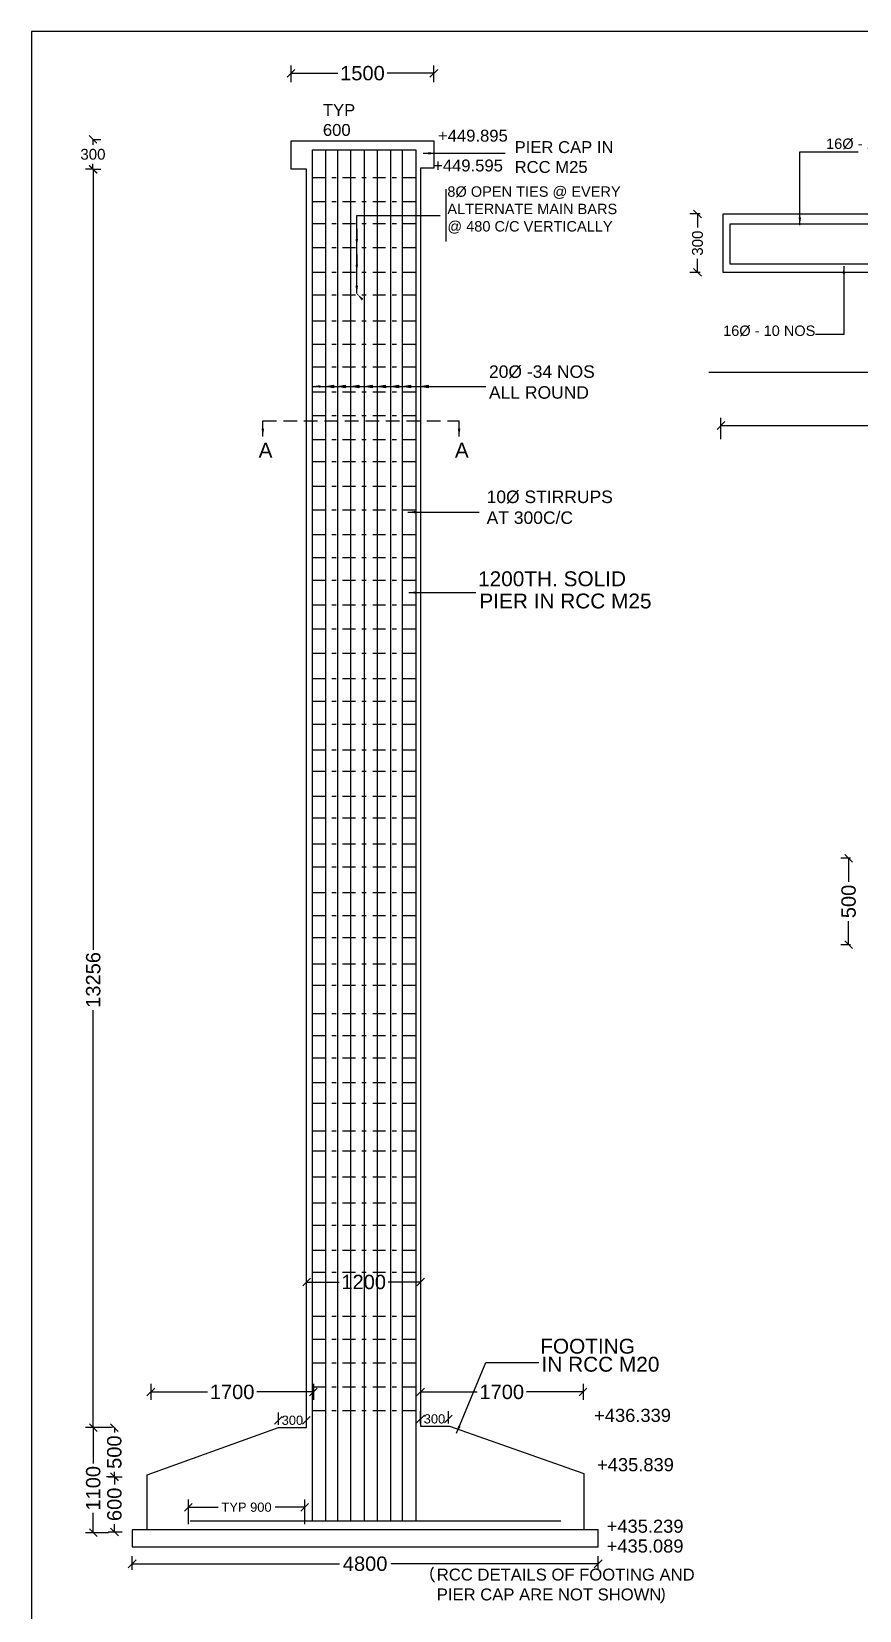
# Model space of a CAD drawing. Header units: inches. Extents: x 19306 to 19400.3, y 18779.3 to 18840.9.
# Drawn here: x 19305.98 to 19325.19, y 18804.22 to 18840.88 of the extents above; entities that cross this region are included whole.
import ezdxf

# ---------------------------------------------------------------- set-up
doc = ezdxf.new("R2010")
doc.units = ezdxf.units.IN
doc.header["$MEASUREMENT"] = 0
doc.linetypes.add('DASHDOT', pattern=[1, 0.5, -0.25, 0, -0.25])
doc.linetypes.add('HIDDEN', pattern=[9.525, 6.35, -3.175])
for name, color, linetype in [('DIMENSION', 255, 'Continuous'), ('DRAWING', 2, 'Continuous'), ('HATCH', 7, 'Continuous'), ('TEXT', 255, 'Continuous')]:
    doc.layers.add(name, color=color, linetype=linetype)
doc.styles.get("Standard").update_dxf_attribs({"font": 'arial.ttf'})
doc.dimstyles.get("Standard").update_dxf_attribs({"dimtxt": 0.18, "dimasz": 0.18, "dimexe": 0.18, "dimexo": 0.0625, "dimgap": 0.09, "dimtad": 0, "dimtih": 1, "dimtoh": 1, "dimdec": 4, "dimzin": 0, "dimdsep": 46, "dimtxsty": 'Standard', "dimblk": 'OBLIQUE', "dimcen": 0.09, "dimadec": 0, "dimazin": 0, "dimtfac": 1, "dimtdec": 4, "dimtofl": 0, "dimtmove": 0, "dimatfit": 3, "dimfxl": 1, "dimtolj": 1, "dimtzin": 0, "dimarcsym": 0})

# ---------------------------------------------------------------- blocks, each defined once
blk = doc.blocks.new('_Oblique')
at = {"color": 0, "linetype": 'ByBlock', "lineweight": -2}
blk.add_line((-0.5, -0.5), (0.5, 0.5), dxfattribs=at)
blk = doc.blocks.new('*D28')
at = {"layer": 'Defpoints', "color": 0, "transparency": 16777216}
for p in [(19312.36, 18811.751), (19315.009, 18811.84), (19315.009, 18811.751)]:
    blk.add_point(p, dxfattribs=at)
at = {"layer": 'DIMENSION', "color": 0, "lineweight": -2, "transparency": 16777216}
for p, q in [((19312.36, 18811.813), (19312.36, 18812.02)), ((19315.009, 18811.813), (19315.009, 18812.02)), ((19312.36, 18811.84), (19313.113, 18811.84)), ((19315.009, 18811.84), (19314.256, 18811.84))]:
    blk.add_line(p, q, dxfattribs=at)
at = {"layer": 'DIMENSION', "color": 0, "lineweight": -2, "transparency": 16777216, "xscale": 0.18, "yscale": 0.18, "zscale": 0.18, "rotation": 180}
blk.add_blockref('_Oblique', (19312.36, 18811.84), dxfattribs=at)
at = {"layer": 'DIMENSION', "color": 0, "lineweight": -2, "transparency": 16777216, "xscale": 0.18, "yscale": 0.18, "zscale": 0.18}
blk.add_blockref('_Oblique', (19315.009, 18811.84), dxfattribs=at)
at = {"layer": 'DIMENSION', "color": 0, "transparency": 16777216, "insert": (19313.685, 18811.84), "char_height": 0.3333, "attachment_point": 5}
blk.add_mtext('\\A1;1200', dxfattribs=at)
blk = doc.blocks.new('*D29')
at = {"layer": 'Defpoints', "color": 0, "transparency": 16777216}
for p in [(19312.317, 18806.612), (19309.615, 18806.156), (19312.317, 18806.156)]:
    blk.add_point(p, dxfattribs=at)
at = {"layer": 'DIMENSION', "color": 0, "lineweight": -2, "transparency": 16777216}
for p, q in [((19309.615, 18806.219), (19309.615, 18806.792)), ((19312.317, 18806.219), (19312.317, 18806.792)), ((19309.615, 18806.612), (19310.304, 18806.612)), ((19312.317, 18806.612), (19311.628, 18806.612))]:
    blk.add_line(p, q, dxfattribs=at)
at = {"layer": 'DIMENSION', "color": 0, "lineweight": -2, "transparency": 16777216, "xscale": 0.18, "yscale": 0.18, "zscale": 0.18, "rotation": 180}
blk.add_blockref('_Oblique', (19309.615, 18806.612), dxfattribs=at)
at = {"layer": 'DIMENSION', "color": 0, "lineweight": -2, "transparency": 16777216, "xscale": 0.18, "yscale": 0.18, "zscale": 0.18}
blk.add_blockref('_Oblique', (19312.317, 18806.612), dxfattribs=at)
at = {"layer": 'DIMENSION', "color": 0, "transparency": 16777216, "insert": (19310.966, 18806.612), "char_height": 0.21429, "attachment_point": 5}
blk.add_mtext('\\A1;TYP 900', dxfattribs=at)
blk = doc.blocks.new('*D30')
at = {"layer": 'Defpoints', "color": 0, "transparency": 16777216}
for p in [(19308.31, 18805.094), (19319.129, 18805.299), (19319.129, 18805.094)]:
    blk.add_point(p, dxfattribs=at)
at = {"layer": 'DIMENSION', "color": 0, "lineweight": -2, "transparency": 16777216}
for p, q in [((19308.31, 18805.156), (19308.31, 18805.479)), ((19319.129, 18805.156), (19319.129, 18805.479)), ((19308.31, 18805.299), (19313.125, 18805.299)), ((19319.129, 18805.299), (19314.313, 18805.299))]:
    blk.add_line(p, q, dxfattribs=at)
at = {"layer": 'DIMENSION', "color": 0, "lineweight": -2, "transparency": 16777216, "xscale": 0.18, "yscale": 0.18, "zscale": 0.18, "rotation": 180}
blk.add_blockref('_Oblique', (19308.31, 18805.299), dxfattribs=at)
at = {"layer": 'DIMENSION', "color": 0, "lineweight": -2, "transparency": 16777216, "xscale": 0.18, "yscale": 0.18, "zscale": 0.18}
blk.add_blockref('_Oblique', (19319.129, 18805.299), dxfattribs=at)
at = {"layer": 'DIMENSION', "color": 0, "transparency": 16777216, "insert": (19313.719, 18805.299), "char_height": 0.3333, "attachment_point": 5}
blk.add_mtext('\\A1;4800', dxfattribs=at)
blk = doc.blocks.new('*D31')
at = {"layer": 'Defpoints', "color": 0, "transparency": 16777216}
for p in [(19315.005, 18809.54), (19318.778, 18809.54), (19318.778, 18809.288)]:
    blk.add_point(p, dxfattribs=at)
at = {"layer": 'DIMENSION', "color": 0, "lineweight": -2, "transparency": 16777216}
for p, q in [((19315.005, 18809.477), (19315.005, 18809.108)), ((19318.778, 18809.477), (19318.778, 18809.108)), ((19315.005, 18809.288), (19316.32, 18809.288)), ((19318.778, 18809.288), (19317.463, 18809.288))]:
    blk.add_line(p, q, dxfattribs=at)
at = {"layer": 'DIMENSION', "color": 0, "lineweight": -2, "transparency": 16777216, "xscale": 0.18, "yscale": 0.18, "zscale": 0.18, "rotation": 180}
blk.add_blockref('_Oblique', (19315.005, 18809.288), dxfattribs=at)
at = {"layer": 'DIMENSION', "color": 0, "lineweight": -2, "transparency": 16777216, "xscale": 0.18, "yscale": 0.18, "zscale": 0.18}
blk.add_blockref('_Oblique', (19318.778, 18809.288), dxfattribs=at)
at = {"layer": 'DIMENSION', "color": 0, "transparency": 16777216, "insert": (19316.891, 18809.288), "char_height": 0.3333, "attachment_point": 5}
blk.add_mtext('\\A1;1700', dxfattribs=at)
blk = doc.blocks.new('*D32')
at = {"layer": 'Defpoints', "color": 0, "transparency": 16777216}
for p in [(19308.744, 18809.54), (19312.517, 18809.54), (19312.517, 18809.288)]:
    blk.add_point(p, dxfattribs=at)
at = {"layer": 'DIMENSION', "color": 0, "lineweight": -2, "transparency": 16777216}
for p, q in [((19308.744, 18809.477), (19308.744, 18809.108)), ((19312.517, 18809.477), (19312.517, 18809.108)), ((19308.744, 18809.288), (19310.059, 18809.288)), ((19312.517, 18809.288), (19311.202, 18809.288))]:
    blk.add_line(p, q, dxfattribs=at)
at = {"layer": 'DIMENSION', "color": 0, "lineweight": -2, "transparency": 16777216, "xscale": 0.18, "yscale": 0.18, "zscale": 0.18, "rotation": 180}
blk.add_blockref('_Oblique', (19308.744, 18809.288), dxfattribs=at)
at = {"layer": 'DIMENSION', "color": 0, "lineweight": -2, "transparency": 16777216, "xscale": 0.18, "yscale": 0.18, "zscale": 0.18}
blk.add_blockref('_Oblique', (19312.517, 18809.288), dxfattribs=at)
at = {"layer": 'DIMENSION', "color": 0, "transparency": 16777216, "insert": (19310.631, 18809.288), "char_height": 0.3333, "attachment_point": 5}
blk.add_mtext('\\A1;1700', dxfattribs=at)
blk = doc.blocks.new('*D33')
at = {"layer": 'Defpoints', "color": 0, "transparency": 16777216}
for p in [(19307.408, 18808.461), (19307.823, 18808.461), (19307.823, 18806.021)]:
    blk.add_point(p, dxfattribs=at)
at = {"layer": 'DIMENSION', "color": 0, "lineweight": -2, "transparency": 16777216}
for p, q in [((19307.76, 18808.461), (19307.228, 18808.461)), ((19307.408, 18808.461), (19307.408, 18807.624)), ((19307.408, 18806.021), (19307.408, 18806.481)), ((19307.76, 18806.021), (19307.228, 18806.021))]:
    blk.add_line(p, q, dxfattribs=at)
at = {"layer": 'DIMENSION', "color": 0, "lineweight": -2, "transparency": 16777216, "xscale": 0.18, "yscale": 0.18, "zscale": 0.18}
for p, rotation in [((19307.408, 18808.461), 90), ((19307.408, 18806.021), 270)]:
    blk.add_blockref('_Oblique', p, dxfattribs=dict(at, rotation=rotation))
at = {"layer": 'DIMENSION', "color": 0, "transparency": 16777216, "insert": (19307.408, 18807.052), "char_height": 0.3333, "attachment_point": 5, "rotation": 90}
blk.add_mtext('\\A1;1100', dxfattribs=at)
blk = doc.blocks.new('*D34')
at = {"layer": 'Defpoints', "color": 0, "transparency": 16777216}
for p in [(19307.695, 18807.32), (19307.9, 18807.32), (19307.695, 18806.038)]:
    blk.add_point(p, dxfattribs=at)
at = {"layer": 'DIMENSION', "color": 0, "lineweight": -2, "transparency": 16777216}
for p, q in [((19307.757, 18807.32), (19308.08, 18807.32)), ((19307.9, 18807.32), (19307.9, 18807.138)), ((19307.9, 18806.038), (19307.9, 18806.22)), ((19307.757, 18806.038), (19308.08, 18806.038))]:
    blk.add_line(p, q, dxfattribs=at)
at = {"layer": 'DIMENSION', "color": 0, "lineweight": -2, "transparency": 16777216, "xscale": 0.18, "yscale": 0.18, "zscale": 0.18}
for p, rotation in [((19307.9, 18807.32), 90), ((19307.9, 18806.038), 270)]:
    blk.add_blockref('_Oblique', p, dxfattribs=dict(at, rotation=rotation))
at = {"layer": 'DIMENSION', "color": 0, "transparency": 16777216, "insert": (19307.9, 18806.679), "char_height": 0.3333, "attachment_point": 5, "rotation": 90}
blk.add_mtext('\\A1;600', dxfattribs=at)
blk = doc.blocks.new('*D35')
at = {"layer": 'Defpoints', "color": 0, "transparency": 16777216}
for p in [(19307.897, 18808.461), (19307.919, 18808.461), (19307.919, 18807.32)]:
    blk.add_point(p, dxfattribs=at)
at = {"layer": 'DIMENSION', "color": 0, "lineweight": -2, "transparency": 16777216}
for p, q in [((19307.856, 18808.461), (19307.717, 18808.461)), ((19307.897, 18808.461), (19307.897, 18808.349)), ((19307.856, 18807.32), (19307.717, 18807.32)), ((19307.897, 18807.32), (19307.897, 18807.433))]:
    blk.add_line(p, q, dxfattribs=at)
at = {"layer": 'DIMENSION', "color": 0, "lineweight": -2, "transparency": 16777216, "xscale": 0.18, "yscale": 0.18, "zscale": 0.18}
for p, rotation in [((19307.897, 18808.461), 90), ((19307.897, 18807.32), 270)]:
    blk.add_blockref('_Oblique', p, dxfattribs=dict(at, rotation=rotation))
at = {"layer": 'DIMENSION', "color": 0, "transparency": 16777216, "insert": (19307.897, 18807.891), "char_height": 0.3333, "attachment_point": 5, "rotation": 90}
blk.add_mtext('\\A1;500', dxfattribs=at)
blk = doc.blocks.new('*D36')
at = {"layer": 'Defpoints', "color": 0, "transparency": 16777216}
for p in [(19307.408, 18837.678), (19307.455, 18837.678), (19307.455, 18808.461)]:
    blk.add_point(p, dxfattribs=at)
at = {"layer": 'DIMENSION', "color": 0, "lineweight": -2, "transparency": 16777216}
for p, q in [((19307.393, 18837.678), (19307.228, 18837.678)), ((19307.408, 18837.678), (19307.408, 18819.558)), ((19307.408, 18808.461), (19307.408, 18818.155)), ((19307.393, 18808.461), (19307.228, 18808.461))]:
    blk.add_line(p, q, dxfattribs=at)
at = {"layer": 'DIMENSION', "color": 0, "lineweight": -2, "transparency": 16777216, "xscale": 0.18, "yscale": 0.18, "zscale": 0.18}
for p, rotation in [((19307.408, 18837.678), 90), ((19307.408, 18808.461), 270)]:
    blk.add_blockref('_Oblique', p, dxfattribs=dict(at, rotation=rotation))
at = {"layer": 'DIMENSION', "color": 0, "transparency": 16777216, "insert": (19307.408, 18818.856), "char_height": 0.3333, "attachment_point": 5, "rotation": 90}
blk.add_mtext('\\A1;13256', dxfattribs=at)
blk = doc.blocks.new('*D37')
at = {"layer": 'Defpoints', "color": 0, "transparency": 16777216}
for p in [(19307.346, 18838.373), (19307.4, 18838.373), (19307.346, 18837.678)]:
    blk.add_point(p, dxfattribs=at)
at = {"layer": 'DIMENSION', "color": 0, "lineweight": -2, "transparency": 16777216}
for p, q in [((19307.4, 18838.373), (19307.4, 18838.243)), ((19307.408, 18838.373), (19307.58, 18838.373)), ((19307.4, 18837.678), (19307.4, 18837.808)), ((19307.408, 18837.678), (19307.58, 18837.678))]:
    blk.add_line(p, q, dxfattribs=at)
at = {"layer": 'DIMENSION', "color": 0, "lineweight": -2, "transparency": 16777216, "xscale": 0.18, "yscale": 0.18, "zscale": 0.18}
for p, rotation in [((19307.4, 18838.373), 90), ((19307.4, 18837.678), 270)]:
    blk.add_blockref('_Oblique', p, dxfattribs=dict(at, rotation=rotation))
at = {"layer": 'DIMENSION', "color": 0, "transparency": 16777216, "insert": (19307.4, 18838.025), "char_height": 0.25, "attachment_point": 5}
blk.add_mtext('\\A1;300', dxfattribs=at)
blk = doc.blocks.new('*D38')
at = {"layer": 'Defpoints', "color": 0, "transparency": 16777216}
for p in [(19315.314, 18839.908), (19312, 18839.639), (19315.314, 18839.639)]:
    blk.add_point(p, dxfattribs=at)
at = {"layer": 'DIMENSION', "color": 0, "lineweight": -2, "transparency": 16777216}
for p, q in [((19312, 18839.701), (19312, 18840.088)), ((19312, 18839.908), (19313.086, 18839.908)), ((19315.314, 18839.908), (19314.229, 18839.908)), ((19315.314, 18839.701), (19315.314, 18840.088))]:
    blk.add_line(p, q, dxfattribs=at)
at = {"layer": 'DIMENSION', "color": 0, "lineweight": -2, "transparency": 16777216, "xscale": 0.18, "yscale": 0.18, "zscale": 0.18, "rotation": 180}
blk.add_blockref('_Oblique', (19312, 18839.908), dxfattribs=at)
at = {"layer": 'DIMENSION', "color": 0, "lineweight": -2, "transparency": 16777216, "xscale": 0.18, "yscale": 0.18, "zscale": 0.18}
blk.add_blockref('_Oblique', (19315.314, 18839.908), dxfattribs=at)
at = {"layer": 'DIMENSION', "color": 0, "transparency": 16777216, "insert": (19313.657, 18839.908), "char_height": 0.3333, "attachment_point": 5}
blk.add_mtext('\\A1;1500', dxfattribs=at)
blk = doc.blocks.new('*D39')
at = {"layer": 'Defpoints', "color": 0, "transparency": 16777216}
for p in [(19321.563, 18836.642), (19321.436, 18835.284), (19321.563, 18835.284)]:
    blk.add_point(p, dxfattribs=at)
at = {"layer": 'DIMENSION', "color": 0, "lineweight": -2, "transparency": 16777216}
for p, q in [((19321.501, 18836.642), (19321.256, 18836.642)), ((19321.436, 18836.642), (19321.436, 18836.328)), ((19321.436, 18835.284), (19321.436, 18835.597)), ((19321.501, 18835.284), (19321.256, 18835.284))]:
    blk.add_line(p, q, dxfattribs=at)
at = {"layer": 'DIMENSION', "color": 0, "lineweight": -2, "transparency": 16777216, "xscale": 0.18, "yscale": 0.18, "zscale": 0.18}
for p, rotation in [((19321.436, 18836.642), 90), ((19321.436, 18835.284), 270)]:
    blk.add_blockref('_Oblique', p, dxfattribs=dict(at, rotation=rotation))
at = {"layer": 'DIMENSION', "color": 0, "transparency": 16777216, "insert": (19321.436, 18835.963), "char_height": 0.25, "attachment_point": 5, "rotation": 90}
blk.add_mtext('\\A1;300', dxfattribs=at)
blk = doc.blocks.new('*D40')
at = {"layer": 'Defpoints', "color": 0, "transparency": 16777216}
for p in [(19337.533, 18831.728), (19321.979, 18831.349), (19337.533, 18831.349)]:
    blk.add_point(p, dxfattribs=at)
at = {"layer": 'DIMENSION', "color": 0, "lineweight": -2, "transparency": 16777216}
for p, q in [((19321.979, 18831.411), (19321.979, 18831.908)), ((19321.979, 18831.728), (19329.169, 18831.728)), ((19337.533, 18831.728), (19330.343, 18831.728)), ((19337.533, 18831.411), (19337.533, 18831.908))]:
    blk.add_line(p, q, dxfattribs=at)
at = {"layer": 'DIMENSION', "color": 0, "lineweight": -2, "transparency": 16777216, "xscale": 0.18, "yscale": 0.18, "zscale": 0.18, "rotation": 180}
blk.add_blockref('_Oblique', (19321.979, 18831.728), dxfattribs=at)
at = {"layer": 'DIMENSION', "color": 0, "lineweight": -2, "transparency": 16777216, "xscale": 0.18, "yscale": 0.18, "zscale": 0.18}
blk.add_blockref('_Oblique', (19337.533, 18831.728), dxfattribs=at)
at = {"layer": 'DIMENSION', "color": 0, "transparency": 16777216, "insert": (19329.756, 18831.728), "char_height": 0.3333, "attachment_point": 5}
blk.add_mtext('\\A1;3500', dxfattribs=at)
blk = doc.blocks.new('*D74')
at = {"layer": 'Defpoints', "color": 0, "transparency": 16777216}
for p in [(19325.049, 18821.68), (19324.944, 18819.673), (19325.049, 18819.673)]:
    blk.add_point(p, dxfattribs=at)
at = {"layer": 'DIMENSION', "color": 0, "lineweight": -2, "transparency": 16777216}
for p, q in [((19324.986, 18821.68), (19324.764, 18821.68)), ((19324.944, 18821.68), (19324.944, 18821.134)), ((19324.944, 18819.673), (19324.944, 18820.219)), ((19324.986, 18819.673), (19324.764, 18819.673))]:
    blk.add_line(p, q, dxfattribs=at)
at = {"layer": 'DIMENSION', "color": 0, "lineweight": -2, "transparency": 16777216, "xscale": 0.18, "yscale": 0.18, "zscale": 0.18}
for p, rotation in [((19324.944, 18821.68), 90), ((19324.944, 18819.673), 270)]:
    blk.add_blockref('_Oblique', p, dxfattribs=dict(at, rotation=rotation))
at = {"layer": 'DIMENSION', "color": 0, "transparency": 16777216, "insert": (19324.944, 18820.677), "char_height": 0.3333, "attachment_point": 5, "rotation": 90}
blk.add_mtext('\\A1;500', dxfattribs=at)

msp = doc.modelspace()

# ---------------------------------------------------------------- hatches: boundary and pattern name
at = {"layer": 'DIMENSION'}
for points in [[(19312.98724, 18832.6039), (19312.80595, 18832.63617), (19312.98593, 18832.66712)], [(19313.25672, 18832.60347), (19313.07543, 18832.63574), (19313.25541, 18832.66669)], [(19313.57236, 18832.6039), (19313.39107, 18832.63617), (19313.57105, 18832.66712)], [(19313.88494, 18832.60347), (19313.70365, 18832.63574), (19313.88364, 18832.66669)], [(19314.18846, 18832.6039), (19314.00716, 18832.63617), (19314.18715, 18832.66712)], [(19314.4972, 18832.6039), (19314.3159, 18832.63617), (19314.49589, 18832.66712)], [(19314.7706, 18832.6039), (19314.58931, 18832.63617), (19314.76929, 18832.66712)], [(19315.18603, 18832.60347), (19315.00474, 18832.63574), (19315.18473, 18832.66669)]]:
    msp.add_hatch(color=256, dxfattribs=at).paths.add_polyline_path(points)

# ---------------------------------------------------------------- linework, layer by layer
for p, q in [((19311.70675, 18808.52397), (19311.70675, 18808.81026)), ((19312.35452, 18808.52397), (19312.35452, 18808.81026)), ((19315.00474, 18808.55639), (19315.00474, 18808.84268)), ((19315.65251, 18808.55639), (19315.65251, 18808.84268))]:
    msp.add_line(p, q, dxfattribs=at)
for points in [[(19312.98724, 18832.6039), (19312.80595, 18832.63617), (19312.98593, 18832.66712)], [(19313.25672, 18832.60347), (19313.07543, 18832.63574), (19313.25541, 18832.66669)], [(19313.57236, 18832.6039), (19313.39107, 18832.63617), (19313.57105, 18832.66712)], [(19313.88494, 18832.60347), (19313.70365, 18832.63574), (19313.88364, 18832.66669)], [(19314.18846, 18832.6039), (19314.00716, 18832.63617), (19314.18715, 18832.66712)], [(19314.4972, 18832.6039), (19314.3159, 18832.63617), (19314.49589, 18832.66712)], [(19314.7706, 18832.6039), (19314.58931, 18832.63617), (19314.76929, 18832.66712)], [(19315.18603, 18832.60347), (19315.00474, 18832.63574), (19315.18473, 18832.66669)]]:
    msp.add_lwpolyline(points, close=True, dxfattribs=at)
msp.add_arc((19315.49732, 18805.06309), 0.2555, 142.163172, 229.401836, dxfattribs=at)
at = {"layer": 'DRAWING'}
for points in [[(19400.32843, 18840.87525), (19305.97568, 18840.87525), (19305.97568, 18779.34083), (19400.32843, 18779.34083)], [(19322.02865, 18836.64202), (19337.4477, 18836.64202), (19337.4477, 18835.2836), (19322.02865, 18835.2836)], [(19337.2334, 18836.4033), (19322.18662, 18836.4033), (19322.18662, 18835.48371), (19337.2334, 18835.48371)], [(19308.30961, 18805.69557), (19319.12898, 18805.69557), (19319.12898, 18806.08873), (19308.30961, 18806.08873), (19308.30961, 18805.69557)]]:
    msp.add_lwpolyline(points, close=True, dxfattribs=at)
for points in [[(19308.65785, 18806.08737), (19308.65785, 18807.36142), (19311.70675, 18808.46147), (19312.35452, 18808.46147), (19312.35452, 18837.67773), (19312.0003, 18837.67773), (19312.0003, 18838.33799), (19315.31406, 18838.33799), (19315.31406, 18837.70499), (19315.00474, 18837.70499), (19315.00474, 18808.49389), (19315.67656, 18808.49389), (19318.79684, 18807.39844), (19318.79684, 18806.08873)], [(19312.49506, 18806.29741), (19312.49506, 18838.13026), (19314.89742, 18838.13026), (19314.89742, 18806.29741)], [(19312.80595, 18806.29741), (19312.80595, 18838.13026)], [(19313.08225, 18806.29741), (19313.08225, 18838.13026)], [(19313.39107, 18806.29741), (19313.39107, 18838.13026)], [(19313.70365, 18806.29741), (19313.70365, 18838.13026)], [(19314.00716, 18806.29741), (19314.00716, 18838.13026)], [(19314.3159, 18806.29741), (19314.3159, 18838.13026)], [(19314.58931, 18806.29741), (19314.58931, 18838.13026)], [(19315.59402, 18837.2151), (19315.59402, 18836.00231)], [(19337.86095, 18832.98799), (19334.17656, 18832.98799), (19330.29933, 18832.98799), (19330.29933, 18833.59671), (19329.20406, 18832.42606), (19329.20406, 18832.95638), (19321.69955, 18832.95638)], [(19309.65621, 18806.29741), (19312.49506, 18806.29741), (19312.80595, 18806.29741), (19313.08225, 18806.29741), (19313.39107, 18806.29741), (19313.70365, 18806.29741), (19314.00716, 18806.29741), (19314.3159, 18806.29741), (19314.58931, 18806.29741), (19314.93312, 18806.29741), (19318.2663, 18806.29741)]]:
    msp.add_lwpolyline(points, dxfattribs=at)
at = {"layer": 'DRAWING', "linetype": 'DASHDOT', "ltscale": 0.6}
for points in [[(19312.49506, 18837.48596), (19314.89742, 18837.48596)], [(19312.49506, 18836.93039), (19314.89742, 18836.93039)], [(19312.49506, 18836.42167), (19314.89742, 18836.42167)], [(19312.49506, 18835.86075), (19314.89742, 18835.86075)], [(19312.49506, 18835.28673), (19314.89742, 18835.28673)], [(19312.49506, 18834.76334), (19314.89742, 18834.76334)], [(19312.49506, 18834.16248), (19314.89742, 18834.16248)], [(19312.49506, 18833.61652), (19314.89742, 18833.61652)], [(19312.49506, 18833.093), (19314.89742, 18833.093)], [(19312.49506, 18832.51339), (19314.89742, 18832.51339)], [(19312.49506, 18831.96261), (19314.89742, 18831.96261)], [(19312.49506, 18831.40124), (19314.89742, 18831.40124)], [(19312.49506, 18830.89497), (19314.89742, 18830.89497)], [(19312.49506, 18830.32056), (19314.89742, 18830.32056)], [(19312.49506, 18829.77289), (19314.89742, 18829.77289)], [(19312.49506, 18829.19849), (19314.89742, 18829.19849)], [(19312.49506, 18828.66417), (19314.89742, 18828.66417)], [(19312.49506, 18828.13867), (19314.89742, 18828.13867)], [(19312.49506, 18827.56443), (19314.89742, 18827.56443)], [(19312.49506, 18827.00918), (19314.89742, 18827.00918)], [(19312.49506, 18826.43911), (19314.89742, 18826.43911)], [(19312.49506, 18825.85384), (19314.89742, 18825.85384)], [(19312.49506, 18825.32572), (19314.89742, 18825.32572)], [(19312.49506, 18824.79443), (19314.89742, 18824.79443)], [(19312.49506, 18824.19754), (19314.89742, 18824.19754)], [(19312.49506, 18823.70453), (19314.89742, 18823.70453)], [(19312.49506, 18823.12269), (19314.89742, 18823.12269)], [(19312.49506, 18822.6202), (19314.89742, 18822.6202)], [(19312.49506, 18822.01193), (19314.89742, 18822.01193)], [(19312.49506, 18821.483), (19314.89742, 18821.483)], [(19312.49506, 18820.88794), (19314.89742, 18820.88794)], [(19312.49506, 18820.35009), (19314.89742, 18820.35009)], [(19312.49506, 18819.83708), (19314.89742, 18819.83708)], [(19312.49506, 18819.22681), (19314.89742, 18819.22681)], [(19312.49506, 18818.73176), (19314.89742, 18818.73176)], [(19312.49506, 18818.07727), (19314.89742, 18818.07727)], [(19312.49506, 18817.56675), (19314.89742, 18817.56675)], [(19312.49506, 18817.04315), (19314.89742, 18817.04315)], [(19312.49506, 18816.47736), (19314.89742, 18816.47736)], [(19312.49506, 18815.99609), (19314.89742, 18815.99609)], [(19312.49506, 18815.35213), (19314.89742, 18815.35213)], [(19312.49506, 18814.88656), (19314.89742, 18814.88656)], [(19312.49506, 18814.28496), (19314.89742, 18814.28496)], [(19312.49506, 18813.67978), (19314.89742, 18813.67978)], [(19312.49506, 18813.16339), (19314.89742, 18813.16339)], [(19312.49506, 18812.58279), (19314.89742, 18812.58279)], [(19312.49506, 18812.06676), (19314.89742, 18812.06676)], [(19312.49506, 18811.04859), (19314.89742, 18811.04859)], [(19312.49506, 18810.51605), (19314.89742, 18810.51605)], [(19312.49506, 18809.96582), (19314.89742, 18809.96582)], [(19312.49506, 18809.40548), (19314.89742, 18809.40548)], [(19312.49506, 18808.85527), (19314.89742, 18808.85527)]]:
    msp.add_lwpolyline(points, dxfattribs=at)
at = {"layer": 'DRAWING', "linetype": 'HIDDEN', "ltscale": 0.05}
msp.add_lwpolyline([(19311.34403, 18831.83651), (19315.89962, 18831.83651)], dxfattribs=at)
at = {"layer": 'HATCH'}
msp.add_arc((19320.41066, 18804.57919), 0.2555, 310.598164, 37.836828, dxfattribs=at)

# ---------------------------------------------------------------- block references
at = {"layer": 'DIMENSION', "xscale": 0.18, "yscale": 0.18, "zscale": 0.18, "rotation": 180}
for p in [(19311.70675, 18808.63026), (19315.00474, 18808.66268)]:
    msp.add_blockref('_Oblique', p, dxfattribs=at)
at = {"layer": 'DIMENSION', "xscale": 0.18, "yscale": 0.18, "zscale": 0.18}
for p in [(19312.35452, 18808.63026), (19315.65251, 18808.66268)]:
    msp.add_blockref('_Oblique', p, dxfattribs=at)

# ---------------------------------------------------------------- texts
at = {"layer": 'DIMENSION', "char_height": 0.214286, "attachment_point": 5}
for insert in [(19312.03063, 18808.63026), (19315.32863, 18808.66268)]:
    msp.add_mtext('\\A1;300', dxfattribs=dict(at, insert=insert))
at = {"layer": 'TEXT'}
for s, p in [('1200TH. SOLID', (19316.3411, 18827.99714)), ('PIER IN RCC M25', (19316.37147, 18827.48124)), ('FOOTING', (19317.78401, 18810.17831)), ('IN RCC M20', (19317.81503, 18809.75969))]:
    msp.add_text(s, height=0.3456, dxfattribs=at).set_placement(p)
at = {"layer": 'TEXT', "attachment_point": 1}
for s, insert, char_height, width in [('TYP\\P600', (19312.73836, 18839.19017), 0.27648, 4.7980421), ('+449.895', (19315.41009, 18838.59652), 0.27648, 4.7980421), ('PIER CAP IN\\PRCC M25', (19317.18916, 18838.33103), 0.27648, 4.7980421), ('{\\fArial|b0|i0|c0|p32;16Ø - 10 NOS}', (19324.42054, 18838.39243), 0.24192, 6.398208), ('+449.595', (19315.29688, 18837.90394), 0.27648, 4.7980421), ('{\\fArial|b0|i0|c0|p32;8Ø OPEN TIES @ EVERY \\PALTERNATE MAIN BARS\\P@ 480 C/C VERTICALLY}', (19315.62805, 18837.28127), 0.24192, 6.398208), ('{\\fArial|b0|i0|c0|p32;16Ø - 10 NOS}', (19322.03054, 18834.0505), 0.24192, 6.398208), ('{\\fArial|b0|i0|c0|p32;20Ø -34 NOS\\PALL ROUND}', (19316.59468, 18833.12515), 0.290304, 7.6778496), ('A', (19311.24691, 18831.32663), 0.3456, 1.9336765), ('A', (19315.80249, 18831.32663), 0.3456, 1.9336765), ('{\\fArial|b0|i0|c0|p32;10Ø STIRRUPS\\PAT 300C/C}', (19316.53979, 18830.21815), 0.290304, 7.6778496), ('+436.339', (19319.03537, 18808.89801), 0.304128, 5.2778463), ('+435.839', (19319.10352, 18807.75205), 0.304128, 5.2778463), ('+435.239', (19319.32676, 18806.32381), 0.304128, 5.2778463), ('+435.089', (19319.32676, 18805.86381), 0.304128, 5.2778463), ('RCC DETAILS OF FOOTING AND\\PPIER CAP ARE NOT SHOWN', (19315.38296, 18805.18663), 0.27648, 6.2194834)]:
    msp.add_mtext(s, dxfattribs=dict(at, insert=insert, char_height=char_height, width=width))

# ---------------------------------------------------------------- dimensions: what is measured, and where the dimension line sits
at = {"layer": 'DIMENSION'}
for base, p1, p2, text, override, picture, middle in [((19315.31406, 18839.90771), (19312.0003, 18839.63889), (19315.31406, 18839.63889), '1500', {"dimtxt": 0.333333, "dimblk1": 'Oblique', "dimblk2": 'Oblique', "dimsah": 1}, '*D38', (19313.65718, 18839.90771)), ((19337.53327, 18831.72812), (19321.9786, 18831.3487), (19337.53327, 18831.3487), '3500', {"dimtxt": 0.333333, "dimblk1": 'Oblique', "dimblk2": 'Oblique', "dimsah": 1}, '*D40', (19329.75594, 18831.72812)), ((19315.0095, 18811.83994), (19312.3603, 18811.75096), (19315.0095, 18811.75096), '1200', {"dimtxt": 0.333333, "dimblk1": 'Oblique', "dimblk2": 'Oblique', "dimsah": 1}, '*D28', (19313.6849, 18811.83994)), ((19312.51707, 18809.28789), (19308.74421, 18809.53989), (19312.51707, 18809.53989), '1700', {"dimtxt": 0.333333, "dimblk1": 'Oblique', "dimblk2": 'Oblique', "dimsah": 1}, '*D32', (19310.63064, 18809.28789)), ((19318.77761, 18809.28789), (19315.00474, 18809.53989), (19318.77761, 18809.53989), '1700', {"dimtxt": 0.333333, "dimblk1": 'Oblique', "dimblk2": 'Oblique', "dimsah": 1}, '*D31', (19316.89117, 18809.28789)), ((19312.31722, 18806.61235), (19309.61457, 18806.15625), (19312.31722, 18806.15625), 'TYP 900', {"dimtxt": 0.214286, "dimblk1": 'Oblique', "dimblk2": 'Oblique', "dimsah": 1}, '*D29', (19310.9659, 18806.61235)), ((19319.12898, 18805.29879), (19308.30961, 18805.09385), (19319.12898, 18805.09385), '4800', {"dimtxt": 0.333333, "dimblk1": 'Oblique', "dimblk2": 'Oblique', "dimsah": 1}, '*D30', (19313.7193, 18805.29879))]:
    dim = msp.add_linear_dim(base=base, p1=p1, p2=p2, text=text, dimstyle='Standard', override=override, dxfattribs=at)
    dim.commit()
    dim.dimension.update_dxf_attribs({"geometry": picture, "text_midpoint": middle})
dim = msp.add_linear_dim(base=(19307.39976, 18838.37288), p1=(19307.34586, 18837.67773), p2=(19307.34586, 18838.37288), angle=90, text='300', dimstyle='Standard', override={"dimtxt": 0.25, "dimblk1": 'Oblique', "dimblk2": 'Oblique', "dimsah": 1}, dxfattribs=at)
dim.commit()
dim.dimension.update_dxf_attribs({"geometry": '*D37', "text_midpoint": (19307.39976, 18838.02531)})
for base, p1, p2, text, picture, middle in [((19307.40836, 18837.67773), (19307.45514, 18808.46147), (19307.45514, 18837.67773), '13256', '*D36', (19307.40836, 18818.85639)), ((19307.40836, 18808.46147), (19307.82251, 18806.02099), (19307.82251, 18808.46147), '1100', '*D33', (19307.40836, 18807.05245))]:
    dim = msp.add_linear_dim(base=base, p1=p1, p2=p2, angle=90, text=text, dimstyle='Standard', override={"dimtxt": 0.333333, "dimblk1": 'Oblique', "dimblk2": 'Oblique', "dimsah": 1}, dxfattribs=at)
    dim.commit()
    dim.dimension.update_dxf_attribs({"geometry": picture, "text_midpoint": middle, "dimtype": 160, "text_rotation": 90})
for base, p1, p2, text, override, picture, middle in [((19321.4355, 18835.2836), (19321.563, 18836.64202), (19321.563, 18835.2836), '300', {"dimtxt": 0.25, "dimblk1": 'Oblique', "dimblk2": 'Oblique', "dimsah": 1}, '*D39', (19321.4355, 18835.96281)), ((19324.94368, 18819.67304), (19325.04899, 18821.6801), (19325.04899, 18819.67304), '500', {"dimtxt": 0.333333, "dimblk1": 'Oblique', "dimblk2": 'Oblique', "dimsah": 1}, '*D74', (19324.94368, 18820.67657)), ((19307.89679, 18808.46147), (19307.91851, 18807.32031), (19307.91851, 18808.46147), '500', {"dimtxt": 0.333333, "dimblk1": 'Oblique', "dimblk2": 'Oblique', "dimsah": 1}, '*D35', (19307.89679, 18807.89089)), ((19307.89972, 18807.32031), (19307.6948, 18806.03755), (19307.6948, 18807.32031), '600', {"dimtxt": 0.333333, "dimblk1": 'Oblique', "dimblk2": 'Oblique', "dimsah": 1}, '*D34', (19307.89972, 18806.67893))]:
    dim = msp.add_linear_dim(base=base, p1=p1, p2=p2, angle=90, text=text, dimstyle='Standard', override=override, dxfattribs=at)
    dim.commit()
    dim.dimension.update_dxf_attribs({"geometry": picture, "text_midpoint": middle, "text_rotation": 90})

# ---------------------------------------------------------------- leaders
for points in [[(19315.06371, 18838.04837), (19316.96965, 18838.04837)], [(19313.52419, 18834.79191), (19313.52419, 18836.60805), (19315.46479, 18836.60805)], [(19313.52419, 18835.88258), (19313.52419, 18836.29583), (19313.52419, 18836.01844)], [(19313.52419, 18835.28673), (19313.52419, 18835.69998), (19313.52419, 18835.42259)], [(19312.49551, 18832.63617), (19316.52322, 18832.63617)], [(19314.7126, 18829.71605), (19316.36932, 18829.71605)], [(19314.73212, 18827.84959), (19316.29284, 18827.84959)], [(19315.83992, 18808.33077), (19316.52395, 18809.97616), (19317.75533, 18809.97616)]]:
    msp.add_leader(points, dimstyle='Standard', override={"dimgap": 0.09, "dimtad": 0}, dxfattribs=at)
for points in [[(19323.81084, 18836.38106), (19323.81084, 18838.07932), (19325.16201, 18838.07932)], [(19324.83311, 18835.43035), (19324.83311, 18833.84046), (19324.17453, 18833.84046)]]:
    msp.add_leader(points, dimstyle='Standard', dxfattribs=at)
at = {"layer": 'HATCH'}
msp.add_leader([(19313.53567, 18834.77932), (19313.546, 18834.7687)], dimstyle='Standard', override={"dimgap": 0.09, "dimtad": 0}, dxfattribs=at)
at = {"layer": 'TEXT'}
for points in [[(19311.34403, 18831.47539), (19311.34403, 18831.83651)], [(19315.89962, 18831.47539), (19315.89962, 18831.83651)]]:
    msp.add_leader(points, dimstyle='Standard', override={"dimgap": 0.09, "dimtad": 0}, dxfattribs=at)

doc.saveas('drawing.dxf')
